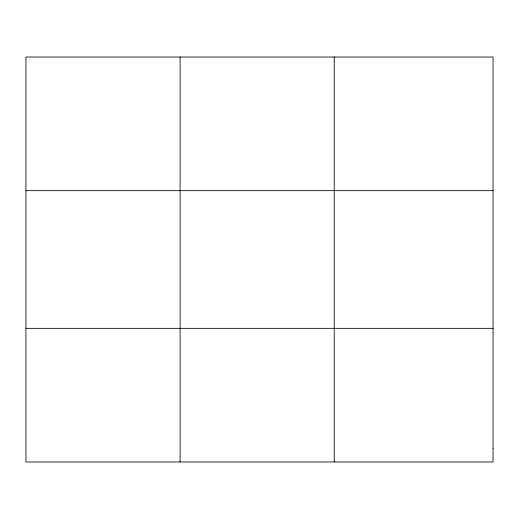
<?xml version="1.0" encoding="UTF-8"?>
<svg xmlns="http://www.w3.org/2000/svg" width="519" height="519" viewBox="0 0 519 519"><rect width="100%" height="100%" fill="white"/><g stroke="black" fill="none" stroke-linecap="round" stroke-linejoin="round"><path stroke-width="0.78" d="M180.093 57.019L180.093 461.981M334.236 57.019L334.236 461.981M25.95 190.655L493.05 190.655M25.95 328.345L493.05 328.345M493.05 448.617L493.05 461.981L25.95 461.981L25.95 57.019L493.05 57.019L493.05 448.617"/></g></svg>
